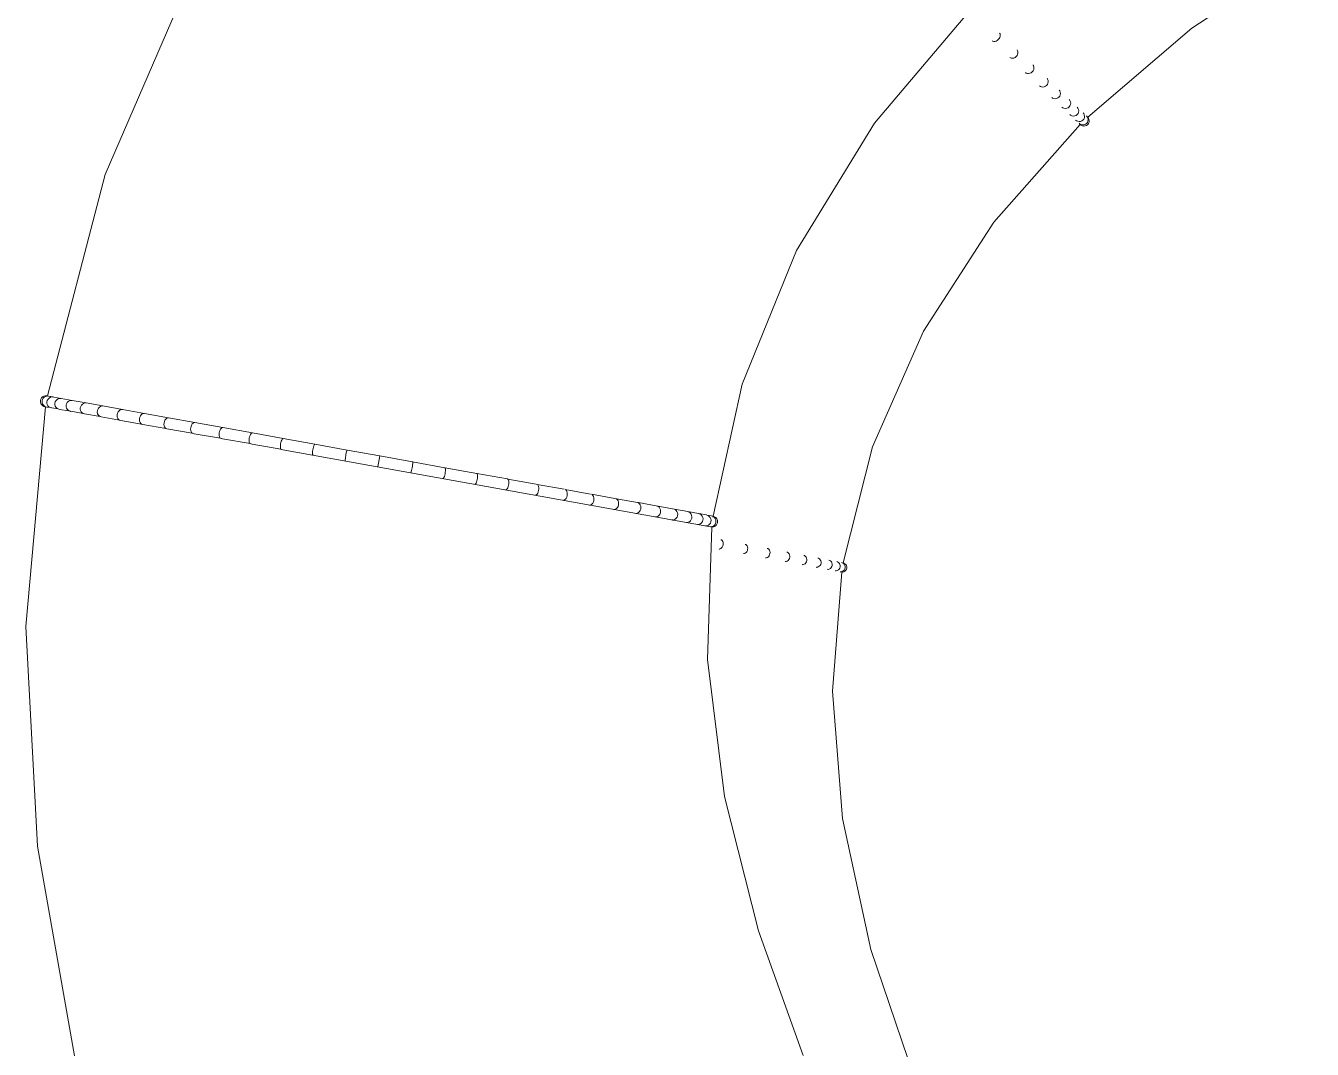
# Model space of a CAD drawing. Header units: millimetres. Extents: x 7998 to 72132, y -12523 to 5591.
# Drawn here: x 64843.41 to 64881.71, y -7545.97 to -7515.5 of the extents above; entities that cross this region are included whole.
import ezdxf

# ---------------------------------------------------------------- set-up
doc = ezdxf.new("R2010")
doc.units = ezdxf.units.MM
doc.layers.add('Xray_Furniture Temporary', color=23, linetype='Continuous', lineweight=15)

msp = doc.modelspace()

# ---------------------------------------------------------------- linework, layer by layer
at = {"layer": 'Xray_Furniture Temporary', "lineweight": 0}
for p, q in [((64845.78, -7519.934), (64848.634, -7513.328)), ((64878.127, -7515.575), (64881.707, -7513.215)), ((64871.533, -7515.034), (64868.677, -7518.405)), ((64872.404, -7515.732), (64872.398, -7515.726)), ((64872.404, -7515.732), (64872.413, -7515.748)), ((64872.413, -7515.748), (64872.42, -7515.779)), ((64875.023, -7518.223), (64878.127, -7515.575)), ((64872.182, -7515.952), (64872.179, -7515.95)), ((64872.198, -7515.963), (64872.182, -7515.952)), ((64872.228, -7515.972), (64872.198, -7515.963)), ((64872.262, -7515.971), (64872.228, -7515.972)), ((64872.297, -7515.961), (64872.262, -7515.971)), ((64872.332, -7515.943), (64872.297, -7515.961)), ((64872.363, -7515.917), (64872.332, -7515.943)), ((64872.389, -7515.885), (64872.363, -7515.917)), ((64872.408, -7515.85), (64872.389, -7515.885)), ((64872.419, -7515.814), (64872.408, -7515.85)), ((64872.42, -7515.779), (64872.419, -7515.814)), ((64872.703, -7516.448), (64872.701, -7516.445)), ((64872.721, -7516.46), (64872.703, -7516.448)), ((64872.753, -7516.471), (64872.721, -7516.46)), ((64872.788, -7516.472), (64872.753, -7516.471)), ((64872.825, -7516.464), (64872.788, -7516.472)), ((64872.861, -7516.446), (64872.825, -7516.464)), ((64872.893, -7516.42), (64872.861, -7516.446)), ((64872.919, -7516.388), (64872.893, -7516.42)), ((64872.937, -7516.353), (64872.919, -7516.388)), ((64872.925, -7516.227), (64872.92, -7516.222)), ((64872.925, -7516.227), (64872.936, -7516.246)), ((64872.936, -7516.246), (64872.946, -7516.279)), ((64872.946, -7516.315), (64872.937, -7516.353)), ((64872.946, -7516.279), (64872.946, -7516.315)), ((64873.194, -7516.911), (64873.174, -7516.896)), ((64873.372, -7516.876), (64873.34, -7516.901)), ((64873.398, -7516.844), (64873.372, -7516.876)), ((64873.397, -7516.676), (64873.392, -7516.672)), ((64873.412, -7516.69), (64873.397, -7516.676)), ((64873.415, -7516.808), (64873.398, -7516.844)), ((64873.412, -7516.69), (64873.41, -7516.697)), ((64873.41, -7516.697), (64873.422, -7516.731)), ((64873.423, -7516.769), (64873.415, -7516.808)), ((64873.422, -7516.731), (64873.423, -7516.769)), ((64873.228, -7516.923), (64873.194, -7516.911)), ((64873.265, -7516.926), (64873.228, -7516.923)), ((64873.303, -7516.918), (64873.265, -7516.926)), ((64873.34, -7516.901), (64873.303, -7516.918)), ((64873.797, -7517.28), (64873.765, -7517.305)), ((64873.823, -7517.248), (64873.797, -7517.28)), ((64873.815, -7517.074), (64873.812, -7517.071)), ((64873.828, -7517.086), (64873.815, -7517.074)), ((64873.84, -7517.211), (64873.823, -7517.248)), ((64873.828, -7517.086), (64873.83, -7517.096)), ((64873.83, -7517.096), (64873.844, -7517.133)), ((64873.847, -7517.172), (64873.84, -7517.211)), ((64873.844, -7517.133), (64873.847, -7517.172)), ((64873.614, -7517.31), (64873.593, -7517.294)), ((64873.65, -7517.324), (64873.614, -7517.31)), ((64873.688, -7517.328), (64873.65, -7517.324)), ((64873.728, -7517.322), (64873.688, -7517.328)), ((64873.765, -7517.305), (64873.728, -7517.322)), ((64873.977, -7517.655), (64873.954, -7517.637)), ((64874.014, -7517.67), (64873.977, -7517.655)), ((64874.132, -7517.654), (64874.094, -7517.67)), ((64874.164, -7517.629), (64874.132, -7517.654)), ((64874.19, -7517.597), (64874.164, -7517.629)), ((64874.188, -7517.428), (64874.177, -7517.418)), ((64874.188, -7517.428), (64874.194, -7517.442)), ((64874.206, -7517.56), (64874.19, -7517.597)), ((64874.194, -7517.442), (64874.208, -7517.479)), ((64874.212, -7517.519), (64874.206, -7517.56)), ((64874.208, -7517.479), (64874.212, -7517.519)), ((64874.054, -7517.675), (64874.014, -7517.67)), ((64874.094, -7517.67), (64874.054, -7517.675)), ((64874.279, -7517.942), (64874.255, -7517.923)), ((64874.317, -7517.958), (64874.279, -7517.942)), ((64874.358, -7517.964), (64874.317, -7517.958)), ((64874.399, -7517.96), (64874.358, -7517.964)), ((64874.437, -7517.944), (64874.399, -7517.96)), ((64874.47, -7517.92), (64874.437, -7517.944)), ((64874.495, -7517.887), (64874.47, -7517.92)), ((64874.486, -7517.712), (64874.476, -7517.703)), ((64874.486, -7517.712), (64874.496, -7517.729)), ((64874.511, -7517.849), (64874.495, -7517.887)), ((64874.496, -7517.729), (64874.511, -7517.767)), ((64874.511, -7517.767), (64874.517, -7517.809)), ((64874.517, -7517.809), (64874.511, -7517.849)), ((64874.714, -7517.929), (64874.733, -7517.955)), ((64874.733, -7517.955), (64874.75, -7517.994)), ((64874.75, -7517.994), (64874.755, -7518.036)), ((64874.755, -7518.036), (64874.75, -7518.077)), ((64868.677, -7518.405), (64866.358, -7522.197)), ((64874.516, -7518.167), (64874.491, -7518.148)), ((64874.555, -7518.185), (64874.516, -7518.167)), ((64874.596, -7518.191), (64874.555, -7518.185)), ((64874.638, -7518.187), (64874.596, -7518.191)), ((64874.677, -7518.172), (64874.638, -7518.187)), ((64874.687, -7518.33), (64874.662, -7518.31)), ((64874.71, -7518.148), (64874.677, -7518.172)), ((64874.726, -7518.348), (64874.687, -7518.33)), ((64874.735, -7518.115), (64874.71, -7518.148)), ((64874.769, -7518.355), (64874.726, -7518.348)), ((64874.75, -7518.077), (64874.735, -7518.115)), ((64874.791, -7518.429), (64874.765, -7518.408)), ((64874.811, -7518.351), (64874.769, -7518.355)), ((64874.805, -7518.435), (64874.791, -7518.429)), ((64874.849, -7518.337), (64874.811, -7518.351)), ((64874.883, -7518.312), (64874.849, -7518.337)), ((64874.908, -7518.28), (64874.883, -7518.312)), ((64874.888, -7518.095), (64874.884, -7518.091)), ((64874.888, -7518.095), (64874.904, -7518.118)), ((64874.904, -7518.118), (64874.921, -7518.157)), ((64874.923, -7518.241), (64874.908, -7518.28)), ((64874.921, -7518.157), (64874.928, -7518.2)), ((64874.928, -7518.2), (64874.923, -7518.241)), ((64874.988, -7518.412), (64874.954, -7518.437)), ((64874.988, -7518.19), (64875.008, -7518.216)), ((64875.013, -7518.38), (64874.988, -7518.412)), ((64875.008, -7518.216), (64875.026, -7518.257)), ((64875.028, -7518.341), (64875.013, -7518.38)), ((64875.019, -7518.226), (64875.023, -7518.223)), ((64875.023, -7518.223), (64875.043, -7518.25)), ((64875.048, -7518.413), (64875.023, -7518.446)), ((64875.026, -7518.257), (64875.032, -7518.299)), ((64875.032, -7518.299), (64875.028, -7518.341)), ((64875.043, -7518.25), (64875.061, -7518.29)), ((64875.063, -7518.375), (64875.048, -7518.413)), ((64875.061, -7518.29), (64875.068, -7518.333)), ((64875.068, -7518.333), (64875.063, -7518.375)), ((64872.232, -7521.347), (64874.798, -7518.44)), ((64874.798, -7518.44), (64874.805, -7518.435)), ((64874.826, -7518.462), (64874.798, -7518.44)), ((64874.83, -7518.447), (64874.805, -7518.435)), ((64874.866, -7518.48), (64874.826, -7518.462)), ((64874.873, -7518.454), (64874.83, -7518.447)), ((64874.908, -7518.488), (64874.866, -7518.48)), ((64874.915, -7518.451), (64874.873, -7518.454)), ((64874.951, -7518.485), (64874.908, -7518.488)), ((64874.954, -7518.437), (64874.915, -7518.451)), ((64874.99, -7518.47), (64874.951, -7518.485)), ((64875.023, -7518.446), (64874.99, -7518.47)), ((64844.058, -7526.523), (64845.78, -7519.934)), ((64870.132, -7524.6), (64872.232, -7521.347)), ((64866.358, -7522.197), (64864.734, -7526.177)), ((64868.619, -7528.041), (64870.132, -7524.6)), ((64864.734, -7526.177), (64863.874, -7530.102)), ((64844, -7526.843), (64843.414, -7533.391)), ((64843.85, -7526.662), (64843.862, -7526.62)), ((64843.85, -7526.705), (64843.85, -7526.662)), ((64843.861, -7526.746), (64843.85, -7526.705)), ((64843.883, -7526.783), (64843.861, -7526.746)), ((64843.862, -7526.62), (64843.884, -7526.583)), ((64843.913, -7526.813), (64843.883, -7526.783)), ((64843.884, -7526.583), (64843.915, -7526.552)), ((64843.899, -7526.671), (64843.911, -7526.629)), ((64843.899, -7526.714), (64843.899, -7526.671)), ((64843.91, -7526.755), (64843.899, -7526.714)), ((64843.931, -7526.792), (64843.91, -7526.755)), ((64843.911, -7526.629), (64843.933, -7526.592)), ((64843.951, -7526.835), (64843.913, -7526.813)), ((64843.915, -7526.552), (64843.954, -7526.531)), ((64843.962, -7526.822), (64843.931, -7526.792)), ((64843.933, -7526.592), (64843.964, -7526.561)), ((64843.994, -7526.845), (64843.951, -7526.835)), ((64843.954, -7526.531), (64843.996, -7526.519)), ((64843.994, -7526.845), (64843.962, -7526.822)), ((64843.964, -7526.561), (64844.002, -7526.539)), ((64844, -7526.843), (64843.994, -7526.845)), ((64844.002, -7526.845), (64843.994, -7526.845)), ((64843.996, -7526.519), (64844.04, -7526.519)), ((64844.042, -7526.854), (64844, -7526.843)), ((64844.002, -7526.845), (64844, -7526.843)), ((64844.002, -7526.539), (64844.045, -7526.528)), ((64844.042, -7526.854), (64844.002, -7526.845)), ((64844.04, -7526.519), (64844.058, -7526.523)), ((64844.05, -7526.854), (64844.042, -7526.854)), ((64844.044, -7526.697), (64844.056, -7526.655)), ((64844.044, -7526.74), (64844.044, -7526.697)), ((64844.055, -7526.781), (64844.044, -7526.74)), ((64844.045, -7526.528), (64844.058, -7526.523)), ((64844.143, -7526.869), (64844.05, -7526.854)), ((64844.076, -7526.818), (64844.055, -7526.781)), ((64844.056, -7526.655), (64844.078, -7526.618)), ((64844.057, -7526.528), (64844.058, -7526.523)), ((64844.058, -7526.523), (64844.089, -7526.527)), ((64844.106, -7526.848), (64844.076, -7526.818)), ((64844.078, -7526.618), (64844.109, -7526.587)), ((64844.232, -7526.553), (64844.089, -7526.527)), ((64844.143, -7526.869), (64844.106, -7526.848)), ((64844.109, -7526.587), (64844.147, -7526.565)), ((64844.147, -7526.565), (64844.188, -7526.554)), ((64844.188, -7526.554), (64844.232, -7526.553)), ((64844.232, -7526.553), (64844.25, -7526.558)), ((64844.468, -7526.596), (64844.25, -7526.558)), ((64844.283, -7526.783), (64844.284, -7526.74)), ((64844.294, -7526.824), (64844.283, -7526.783)), ((64844.284, -7526.74), (64844.295, -7526.699)), ((64844.314, -7526.861), (64844.294, -7526.824)), ((64844.295, -7526.699), (64844.317, -7526.661)), ((64844.317, -7526.661), (64844.347, -7526.63)), ((64844.347, -7526.63), (64844.384, -7526.608)), ((64844.384, -7526.608), (64844.425, -7526.597)), ((64844.425, -7526.597), (64844.468, -7526.596)), ((64844.795, -7526.655), (64844.468, -7526.596)), ((64844.615, -7526.843), (64844.616, -7526.8)), ((64844.625, -7526.884), (64844.615, -7526.843)), ((64844.616, -7526.8), (64844.627, -7526.759)), ((64844.627, -7526.759), (64844.649, -7526.721)), ((64844.649, -7526.721), (64844.678, -7526.69)), ((64844.678, -7526.69), (64844.714, -7526.668)), ((64844.714, -7526.668), (64844.754, -7526.656)), ((64844.754, -7526.656), (64844.795, -7526.655)), ((64845.212, -7526.73), (64844.795, -7526.655)), ((64845.039, -7526.877), (64845.05, -7526.835)), ((64845.05, -7526.835), (64845.071, -7526.797)), ((64845.071, -7526.797), (64845.099, -7526.766)), ((64845.099, -7526.766), (64845.134, -7526.744)), ((64845.134, -7526.744), (64845.172, -7526.732)), ((64845.172, -7526.732), (64845.212, -7526.73)), ((64845.712, -7526.821), (64845.212, -7526.73)), ((64845.605, -7526.858), (64845.638, -7526.835)), ((64845.638, -7526.835), (64845.675, -7526.822)), ((64845.675, -7526.822), (64845.712, -7526.821)), ((64846.292, -7526.926), (64845.712, -7526.821)), ((64844.185, -7526.88), (64844.143, -7526.869)), ((64844.193, -7526.88), (64844.185, -7526.88)), ((64844.38, -7526.912), (64844.193, -7526.88)), ((64844.344, -7526.891), (64844.314, -7526.861)), ((64844.38, -7526.912), (64844.344, -7526.891)), ((64844.421, -7526.923), (64844.38, -7526.912)), ((64844.708, -7526.971), (64844.421, -7526.923)), ((64844.645, -7526.921), (64844.625, -7526.884)), ((64844.673, -7526.951), (64844.645, -7526.921)), ((64844.708, -7526.971), (64844.673, -7526.951)), ((64844.748, -7526.982), (64844.708, -7526.971)), ((64844.755, -7526.981), (64844.748, -7526.982)), ((64845.126, -7527.047), (64844.755, -7526.981)), ((64845.038, -7526.919), (64845.039, -7526.877)), ((64845.047, -7526.961), (64845.038, -7526.919)), ((64845.065, -7526.997), (64845.047, -7526.961)), ((64845.093, -7527.026), (64845.065, -7526.997)), ((64845.126, -7527.047), (64845.093, -7527.026)), ((64845.164, -7527.057), (64845.126, -7527.047)), ((64845.628, -7527.138), (64845.164, -7527.057)), ((64845.545, -7527.011), (64845.547, -7526.968)), ((64845.554, -7527.052), (64845.545, -7527.011)), ((64845.547, -7526.968), (64845.558, -7526.927)), ((64845.571, -7527.088), (64845.554, -7527.052)), ((64845.558, -7526.927), (64845.578, -7526.889)), ((64845.597, -7527.118), (64845.571, -7527.088)), ((64845.578, -7526.889), (64845.605, -7526.858)), ((64845.628, -7527.138), (64845.597, -7527.118)), ((64845.664, -7527.147), (64845.628, -7527.138)), ((64846.209, -7527.243), (64845.664, -7527.147)), ((64846.133, -7527.117), (64846.135, -7527.075)), ((64846.14, -7527.158), (64846.133, -7527.117)), ((64846.135, -7527.075), (64846.146, -7527.033)), ((64846.156, -7527.194), (64846.14, -7527.158)), ((64846.146, -7527.033), (64846.165, -7526.995)), ((64846.18, -7527.223), (64846.156, -7527.194)), ((64846.165, -7526.995), (64846.191, -7526.963)), ((64846.209, -7527.243), (64846.18, -7527.223)), ((64846.191, -7526.963), (64846.222, -7526.94)), ((64846.222, -7526.94), (64846.257, -7526.927)), ((64846.257, -7526.927), (64846.292, -7526.926)), ((64846.945, -7527.044), (64846.292, -7526.926)), ((64846.796, -7527.237), (64846.798, -7527.195)), ((64846.802, -7527.278), (64846.796, -7527.237)), ((64846.798, -7527.195), (64846.809, -7527.153)), ((64846.809, -7527.153), (64846.827, -7527.115)), ((64846.827, -7527.115), (64846.851, -7527.083)), ((64846.851, -7527.083), (64846.881, -7527.059)), ((64846.881, -7527.059), (64846.913, -7527.046)), ((64846.913, -7527.046), (64846.945, -7527.044)), ((64847.666, -7527.174), (64846.945, -7527.044)), ((64847.558, -7527.247), (64847.581, -7527.215)), ((64847.581, -7527.215), (64847.608, -7527.191)), ((64847.608, -7527.191), (64847.637, -7527.177)), ((64847.637, -7527.177), (64847.666, -7527.174)), ((64848.448, -7527.315), (64847.666, -7527.174)), ((64846.243, -7527.252), (64846.209, -7527.243)), ((64846.864, -7527.361), (64846.243, -7527.252)), ((64846.816, -7527.313), (64846.802, -7527.278)), ((64846.838, -7527.342), (64846.816, -7527.313)), ((64846.864, -7527.361), (64846.838, -7527.342)), ((64846.895, -7527.37), (64846.864, -7527.361)), ((64847.588, -7527.492), (64846.895, -7527.37)), ((64847.528, -7527.369), (64847.531, -7527.327)), ((64847.533, -7527.41), (64847.528, -7527.369)), ((64847.531, -7527.327), (64847.541, -7527.285)), ((64847.545, -7527.445), (64847.533, -7527.41)), ((64847.541, -7527.285), (64847.558, -7527.247)), ((64847.564, -7527.473), (64847.545, -7527.445)), ((64847.588, -7527.492), (64847.564, -7527.473)), ((64847.616, -7527.5), (64847.588, -7527.492)), ((64848.372, -7527.633), (64847.616, -7527.5)), ((64848.322, -7527.513), (64848.325, -7527.47)), ((64848.325, -7527.553), (64848.322, -7527.513)), ((64848.325, -7527.47), (64848.335, -7527.429)), ((64848.336, -7527.588), (64848.325, -7527.553)), ((64848.335, -7527.429), (64848.351, -7527.39)), ((64848.352, -7527.615), (64848.336, -7527.588)), ((64848.351, -7527.39), (64848.372, -7527.358)), ((64848.372, -7527.633), (64848.352, -7527.615)), ((64848.372, -7527.358), (64848.396, -7527.333)), ((64848.396, -7527.333), (64848.422, -7527.319)), ((64848.422, -7527.319), (64848.448, -7527.315)), ((64849.283, -7527.466), (64848.448, -7527.315)), ((64849.173, -7527.624), (64849.183, -7527.582)), ((64849.183, -7527.582), (64849.198, -7527.543)), ((64849.198, -7527.543), (64849.216, -7527.51)), ((64849.216, -7527.51), (64849.238, -7527.485)), ((64849.238, -7527.485), (64849.261, -7527.47)), ((64849.261, -7527.47), (64849.283, -7527.466)), ((64850.163, -7527.625), (64849.283, -7527.466)), ((64848.397, -7527.641), (64848.372, -7527.633)), ((64848.432, -7527.647), (64848.397, -7527.641)), ((64848.432, -7527.647), (64849.21, -7527.785)), ((64849.169, -7527.666), (64849.173, -7527.624)), ((64849.171, -7527.706), (64849.169, -7527.666)), ((64849.179, -7527.74), (64849.171, -7527.706)), ((64849.192, -7527.767), (64849.179, -7527.74)), ((64849.21, -7527.785), (64849.192, -7527.767)), ((64849.232, -7527.792), (64849.21, -7527.785)), ((64849.269, -7527.798), (64849.244, -7527.794)), ((64849.269, -7527.798), (64850.092, -7527.944)), ((64850.063, -7527.827), (64850.067, -7527.785)), ((64850.063, -7527.867), (64850.063, -7527.827)), ((64850.068, -7527.901), (64850.063, -7527.867)), ((64850.067, -7527.785), (64850.077, -7527.743)), ((64850.078, -7527.927), (64850.068, -7527.901)), ((64850.077, -7527.743), (64850.09, -7527.704)), ((64850.092, -7527.944), (64850.078, -7527.927)), ((64850.09, -7527.704), (64850.106, -7527.671)), ((64850.109, -7527.95), (64850.092, -7527.944)), ((64850.106, -7527.671), (64850.125, -7527.645)), ((64850.123, -7527.953), (64850.149, -7527.958)), ((64850.125, -7527.645), (64850.144, -7527.63)), ((64850.144, -7527.63), (64850.163, -7527.625)), ((64850.149, -7527.958), (64851.012, -7528.11)), ((64851.079, -7527.79), (64850.163, -7527.625)), ((64850.993, -7528.035), (64850.994, -7527.996)), ((64850.994, -7527.996), (64850.999, -7527.954)), ((64850.999, -7527.954), (64851.008, -7527.911)), ((64851.008, -7527.911), (64851.02, -7527.872)), ((64851.02, -7527.872), (64851.034, -7527.838)), ((64851.034, -7527.838), (64851.049, -7527.812)), ((64851.049, -7527.812), (64851.065, -7527.796)), ((64851.065, -7527.796), (64851.079, -7527.79)), ((64852.023, -7527.961), (64851.079, -7527.79)), ((64851.99, -7528.011), (64852.002, -7527.985)), ((64852.002, -7527.985), (64852.013, -7527.967)), ((64852.013, -7527.967), (64852.023, -7527.961)), ((64852.986, -7528.135), (64852.023, -7527.961)), ((64850.995, -7528.068), (64850.993, -7528.035)), ((64851.002, -7528.094), (64850.995, -7528.068)), ((64851.012, -7528.11), (64851.002, -7528.094)), ((64851.023, -7528.115), (64851.012, -7528.11)), ((64851.039, -7528.118), (64851.067, -7528.123)), ((64851.067, -7528.123), (64863.8, -7530.421)), ((64851.95, -7528.208), (64851.953, -7528.169)), ((64851.95, -7528.241), (64851.95, -7528.208)), ((64851.953, -7528.266), (64851.95, -7528.241)), ((64851.953, -7528.169), (64851.959, -7528.127)), ((64851.959, -7528.281), (64851.953, -7528.266)), ((64851.959, -7528.127), (64851.968, -7528.085)), ((64851.967, -7528.286), (64851.959, -7528.281)), ((64851.968, -7528.085), (64851.978, -7528.045)), ((64851.978, -7528.045), (64851.99, -7528.011)), ((64852.924, -7528.417), (64852.927, -7528.384)), ((64852.927, -7528.384), (64852.932, -7528.346)), ((64852.932, -7528.346), (64852.938, -7528.304)), ((64852.938, -7528.304), (64852.946, -7528.262)), ((64852.946, -7528.262), (64852.955, -7528.222)), ((64852.955, -7528.222), (64852.964, -7528.187)), ((64852.964, -7528.187), (64852.973, -7528.16)), ((64852.973, -7528.16), (64852.98, -7528.142)), ((64852.98, -7528.142), (64852.986, -7528.135)), ((64853.958, -7528.311), (64852.986, -7528.135)), ((64853.899, -7528.635), (64853.958, -7528.311)), ((64854.93, -7528.486), (64853.958, -7528.311)), ((64867.745, -7531.492), (64868.619, -7528.041)), ((64852.923, -7528.441), (64852.924, -7528.417)), ((64852.925, -7528.456), (64852.923, -7528.441)), ((64852.928, -7528.459), (64852.925, -7528.456)), ((64854.89, -7528.772), (64854.898, -7528.74)), ((64854.898, -7528.74), (64854.907, -7528.703)), ((64854.907, -7528.703), (64854.916, -7528.661)), ((64854.916, -7528.661), (64854.923, -7528.619)), ((64854.923, -7528.619), (64854.928, -7528.578)), ((64854.928, -7528.578), (64854.932, -7528.543)), ((64855.893, -7528.66), (64854.93, -7528.486)), ((64854.933, -7528.495), (64854.93, -7528.486)), ((64854.932, -7528.543), (64854.934, -7528.514)), ((64854.934, -7528.514), (64854.933, -7528.495)), ((64856.837, -7528.831), (64855.893, -7528.66)), ((64855.9, -7528.67), (64855.893, -7528.66)), ((64855.905, -7528.69), (64855.9, -7528.67)), ((64855.901, -7528.796), (64855.905, -7528.755)), ((64855.907, -7528.719), (64855.905, -7528.69)), ((64855.905, -7528.755), (64855.907, -7528.719)), ((64854.871, -7528.81), (64854.875, -7528.808)), ((64854.875, -7528.808), (64854.882, -7528.795)), ((64854.882, -7528.795), (64854.89, -7528.772)), ((64855.834, -7528.984), (64855.841, -7528.983)), ((64855.841, -7528.983), (64855.852, -7528.97)), ((64855.852, -7528.97), (64855.863, -7528.948)), ((64855.863, -7528.948), (64855.875, -7528.917)), ((64855.875, -7528.917), (64855.885, -7528.879)), ((64855.885, -7528.879), (64855.895, -7528.838)), ((64855.895, -7528.838), (64855.901, -7528.796)), ((64856.778, -7529.154), (64856.788, -7529.154)), ((64856.788, -7529.154), (64856.803, -7529.142)), ((64856.803, -7529.142), (64856.818, -7529.12)), ((64856.818, -7529.12), (64856.832, -7529.09)), ((64856.832, -7529.09), (64856.845, -7529.053)), ((64857.754, -7528.996), (64856.837, -7528.831)), ((64856.849, -7528.841), (64856.837, -7528.831)), ((64856.845, -7529.053), (64856.855, -7529.011)), ((64856.857, -7528.862), (64856.849, -7528.841)), ((64856.855, -7529.011), (64856.861, -7528.969)), ((64856.862, -7528.891), (64856.857, -7528.862)), ((64856.861, -7528.969), (64856.864, -7528.928)), ((64856.864, -7528.928), (64856.862, -7528.891)), ((64857.76, -7528.997), (64857.754, -7528.996)), ((64857.76, -7528.997), (64858.61, -7529.151)), ((64857.769, -7529.007), (64857.76, -7528.997)), ((64857.782, -7529.029), (64857.769, -7529.007)), ((64857.79, -7529.059), (64857.782, -7529.029)), ((64857.786, -7529.18), (64857.792, -7529.137)), ((64857.794, -7529.096), (64857.79, -7529.059)), ((64857.792, -7529.137), (64857.794, -7529.096)), ((64858.61, -7529.151), (64858.633, -7529.155)), ((64857.695, -7529.32), (64857.708, -7529.32)), ((64857.708, -7529.32), (64857.727, -7529.309)), ((64857.727, -7529.309), (64857.745, -7529.288)), ((64857.745, -7529.288), (64857.762, -7529.258)), ((64857.762, -7529.258), (64857.776, -7529.221)), ((64857.776, -7529.221), (64857.786, -7529.18)), ((64858.576, -7529.479), (64858.592, -7529.482)), ((64858.592, -7529.482), (64858.613, -7529.469)), ((64858.613, -7529.469), (64858.634, -7529.449)), ((64858.633, -7529.155), (64858.638, -7529.156)), ((64858.634, -7529.449), (64858.654, -7529.419)), ((64858.638, -7529.156), (64859.445, -7529.302)), ((64858.653, -7529.167), (64858.638, -7529.156)), ((64858.669, -7529.189), (64858.653, -7529.167)), ((64858.654, -7529.419), (64858.669, -7529.382)), ((64858.68, -7529.22), (64858.669, -7529.189)), ((64858.669, -7529.382), (64858.68, -7529.341)), ((64858.686, -7529.257), (64858.68, -7529.22)), ((64858.68, -7529.341), (64858.686, -7529.299)), ((64858.686, -7529.299), (64858.686, -7529.257)), ((64859.468, -7529.306), (64859.472, -7529.307)), ((64859.472, -7529.307), (64860.227, -7529.443)), ((64859.491, -7529.318), (64859.472, -7529.307)), ((64859.51, -7529.341), (64859.491, -7529.318)), ((64859.5, -7529.572), (64859.517, -7529.535)), ((64859.524, -7529.372), (64859.51, -7529.341)), ((64859.517, -7529.535), (64859.529, -7529.495)), ((64859.532, -7529.41), (64859.524, -7529.372)), ((64859.529, -7529.495), (64859.534, -7529.452)), ((64859.534, -7529.452), (64859.532, -7529.41)), ((64860.25, -7529.447), (64860.253, -7529.448)), ((64860.253, -7529.448), (64860.949, -7529.574)), ((64860.276, -7529.46), (64860.253, -7529.448)), ((64860.298, -7529.484), (64860.276, -7529.46)), ((64860.315, -7529.515), (64860.298, -7529.484)), ((64860.325, -7529.553), (64860.315, -7529.515)), ((64859.412, -7529.63), (64859.427, -7529.632)), ((64859.427, -7529.632), (64859.453, -7529.621)), ((64859.453, -7529.621), (64859.478, -7529.601)), ((64859.478, -7529.601), (64859.5, -7529.572)), ((64860.196, -7529.771), (64860.209, -7529.773)), ((64860.209, -7529.773), (64860.212, -7529.772)), ((64860.212, -7529.772), (64860.241, -7529.763)), ((64860.241, -7529.763), (64860.268, -7529.744)), ((64860.268, -7529.744), (64860.292, -7529.715)), ((64860.292, -7529.715), (64860.311, -7529.679)), ((64860.311, -7529.679), (64860.323, -7529.638)), ((64860.323, -7529.638), (64860.328, -7529.595)), ((64860.328, -7529.595), (64860.325, -7529.553)), ((64860.919, -7529.902), (64860.93, -7529.904)), ((64860.93, -7529.904), (64860.935, -7529.903)), ((64860.935, -7529.903), (64860.967, -7529.895)), ((64860.967, -7529.895), (64860.997, -7529.875)), ((64861.001, -7529.591), (64860.971, -7529.578)), ((64860.998, -7529.582), (64860.974, -7529.578)), ((64860.997, -7529.875), (64861.023, -7529.847)), ((64861.628, -7529.696), (64860.998, -7529.582)), ((64861.026, -7529.615), (64861.001, -7529.591)), ((64861.023, -7529.847), (64861.043, -7529.811)), ((64861.045, -7529.647), (64861.026, -7529.615)), ((64861.043, -7529.811), (64861.056, -7529.77)), ((64861.057, -7529.686), (64861.045, -7529.647)), ((64861.056, -7529.77), (64861.06, -7529.728)), ((64861.06, -7529.728), (64861.057, -7529.686)), ((64861.656, -7529.71), (64861.628, -7529.696)), ((64861.648, -7529.7), (64861.628, -7529.696)), ((64861.648, -7529.7), (64862.224, -7529.804)), ((64861.684, -7529.734), (64861.656, -7529.71)), ((64861.705, -7529.766), (64861.684, -7529.734)), ((64861.719, -7529.805), (64861.705, -7529.766)), ((64861.706, -7529.931), (64861.719, -7529.89)), ((64861.723, -7529.847), (64861.719, -7529.805)), ((64861.719, -7529.89), (64861.723, -7529.847)), ((64862.238, -7529.815), (64862.224, -7529.804)), ((64862.224, -7529.804), (64862.721, -7529.894)), ((64862.268, -7529.839), (64862.238, -7529.815)), ((64862.291, -7529.872), (64862.268, -7529.839)), ((64862.306, -7529.911), (64862.291, -7529.872)), ((64862.311, -7529.954), (64862.306, -7529.911)), ((64862.721, -7529.894), (64863.121, -7529.966)), ((64862.741, -7529.906), (64862.721, -7529.894)), ((64862.772, -7529.931), (64862.741, -7529.906)), ((64861.574, -7530.02), (64861.583, -7530.022)), ((64861.583, -7530.022), (64861.59, -7530.021)), ((64861.59, -7530.021), (64861.625, -7530.013)), ((64861.625, -7530.013), (64861.657, -7529.995)), ((64861.657, -7529.995), (64861.685, -7529.967)), ((64861.685, -7529.967), (64861.706, -7529.931)), ((64862.156, -7530.125), (64862.163, -7530.126)), ((64862.163, -7530.126), (64862.172, -7530.126)), ((64862.172, -7530.126), (64862.208, -7530.119)), ((64862.208, -7530.119), (64862.242, -7530.1)), ((64862.242, -7530.1), (64862.271, -7530.073)), ((64862.271, -7530.073), (64862.293, -7530.037)), ((64862.293, -7530.037), (64862.307, -7529.997)), ((64862.307, -7529.997), (64862.311, -7529.954)), ((64862.658, -7530.216), (64862.663, -7530.216)), ((64862.663, -7530.216), (64862.674, -7530.217)), ((64862.674, -7530.217), (64862.68, -7530.219)), ((64862.68, -7530.219), (64862.712, -7530.21)), ((64862.712, -7530.21), (64862.748, -7530.192)), ((64862.748, -7530.192), (64862.778, -7530.164)), ((64862.797, -7529.964), (64862.772, -7529.931)), ((64862.778, -7530.164), (64862.801, -7530.129)), ((64862.813, -7530.003), (64862.797, -7529.964)), ((64862.801, -7530.129), (64862.815, -7530.088)), ((64862.819, -7530.045), (64862.813, -7530.003)), ((64862.815, -7530.088), (64862.819, -7530.045)), ((64863.077, -7530.291), (64863.08, -7530.292)), ((64863.08, -7530.292), (64863.091, -7530.293)), ((64863.091, -7530.293), (64863.132, -7530.286)), ((64863.436, -7530.023), (64863.121, -7529.966)), ((64863.159, -7529.981), (64863.121, -7529.966)), ((64863.132, -7530.286), (64863.169, -7530.268)), ((64863.192, -7530.006), (64863.159, -7529.981)), ((64863.169, -7530.268), (64863.2, -7530.24)), ((64863.218, -7530.04), (64863.192, -7530.006)), ((64863.2, -7530.24), (64863.224, -7530.205)), ((64863.235, -7530.079), (64863.218, -7530.04)), ((64863.224, -7530.205), (64863.238, -7530.165)), ((64863.242, -7530.122), (64863.235, -7530.079)), ((64863.238, -7530.165), (64863.242, -7530.122)), ((64863.449, -7530.025), (64863.675, -7530.066)), ((64863.488, -7530.041), (64863.449, -7530.025)), ((64863.522, -7530.066), (64863.488, -7530.041)), ((64863.499, -7530.327), (64863.531, -7530.3)), ((64863.549, -7530.1), (64863.522, -7530.066)), ((64863.531, -7530.3), (64863.556, -7530.265)), ((64863.567, -7530.139), (64863.549, -7530.1)), ((64863.556, -7530.265), (64863.57, -7530.225)), ((64863.574, -7530.182), (64863.567, -7530.139)), ((64863.57, -7530.225), (64863.574, -7530.182)), ((64863.684, -7530.068), (64863.822, -7530.093)), ((64863.725, -7530.083), (64863.684, -7530.068)), ((64863.76, -7530.109), (64863.725, -7530.083)), ((64863.787, -7530.143), (64863.76, -7530.109)), ((64863.806, -7530.182), (64863.787, -7530.143)), ((64863.795, -7530.308), (64863.81, -7530.268)), ((64863.813, -7530.225), (64863.806, -7530.182)), ((64863.81, -7530.268), (64863.813, -7530.225)), ((64863.822, -7530.093), (64863.827, -7530.094)), ((64863.827, -7530.094), (64863.874, -7530.102)), ((64863.868, -7530.109), (64863.827, -7530.094)), ((64863.872, -7530.112), (64863.868, -7530.109)), ((64863.872, -7530.112), (64863.87, -7530.129)), ((64863.904, -7530.135), (64863.872, -7530.112)), ((64863.917, -7530.118), (64863.874, -7530.102)), ((64863.932, -7530.169), (64863.904, -7530.135)), ((64863.953, -7530.144), (64863.917, -7530.118)), ((64863.951, -7530.208), (64863.932, -7530.169)), ((64863.94, -7530.335), (64863.955, -7530.294)), ((64863.958, -7530.251), (64863.951, -7530.208)), ((64863.981, -7530.178), (64863.953, -7530.144)), ((64863.955, -7530.294), (64863.958, -7530.251)), ((64864, -7530.217), (64863.981, -7530.178)), ((64864.007, -7530.26), (64864, -7530.217)), ((64864.004, -7530.303), (64864.007, -7530.26)), ((64863.406, -7530.351), (64863.42, -7530.352)), ((64863.42, -7530.352), (64863.461, -7530.345)), ((64863.461, -7530.345), (64863.499, -7530.327)), ((64863.644, -7530.393), (64863.649, -7530.394)), ((64863.649, -7530.394), (64863.656, -7530.395)), ((64863.656, -7530.395), (64863.699, -7530.388)), ((64863.699, -7530.388), (64863.738, -7530.371)), ((64863.71, -7534.372), (64863.835, -7530.428)), ((64863.738, -7530.371), (64863.77, -7530.343)), ((64863.77, -7530.343), (64863.795, -7530.308)), ((64863.787, -7530.419), (64863.8, -7530.421)), ((64863.8, -7530.421), (64863.836, -7530.415)), ((64863.835, -7530.428), (64863.836, -7530.415)), ((64863.835, -7530.428), (64863.848, -7530.429)), ((64863.836, -7530.415), (64863.843, -7530.414)), ((64863.843, -7530.414), (64863.882, -7530.397)), ((64863.848, -7530.429), (64863.891, -7530.423)), ((64863.882, -7530.397), (64863.915, -7530.37)), ((64863.891, -7530.423), (64863.931, -7530.405)), ((64863.915, -7530.37), (64863.94, -7530.335)), ((64863.931, -7530.405), (64863.964, -7530.378)), ((64863.964, -7530.378), (64863.989, -7530.343)), ((64863.989, -7530.343), (64864.004, -7530.303)), ((64864.079, -7531.079), (64864.104, -7531.068)), ((64864.104, -7531.068), (64864.127, -7531.048)), ((64864.123, -7530.811), (64864.107, -7530.806)), ((64864.143, -7530.828), (64864.123, -7530.811)), ((64864.127, -7531.048), (64864.146, -7531.022)), ((64864.159, -7530.852), (64864.143, -7530.828)), ((64864.146, -7531.022), (64864.161, -7530.989)), ((64864.169, -7530.883), (64864.159, -7530.852)), ((64864.161, -7530.989), (64864.17, -7530.954)), ((64864.172, -7530.918), (64864.169, -7530.883)), ((64864.17, -7530.954), (64864.172, -7530.918)), ((64864.831, -7530.942), (64864.836, -7530.943)), ((64864.836, -7530.943), (64864.849, -7530.948)), ((64864.871, -7530.965), (64864.849, -7530.948)), ((64864.888, -7530.99), (64864.871, -7530.965)), ((64864.9, -7531.021), (64864.888, -7530.99)), ((64864.905, -7531.056), (64864.9, -7531.021)), ((64864.902, -7531.092), (64864.905, -7531.056)), ((64865.486, -7531.066), (64865.49, -7531.067)), ((64865.49, -7531.067), (64865.505, -7531.072)), ((64864.057, -7531.08), (64864.065, -7531.081)), ((64864.065, -7531.081), (64864.079, -7531.079)), ((64864.781, -7531.217), (64864.788, -7531.218)), ((64864.788, -7531.218), (64864.805, -7531.216)), ((64864.805, -7531.216), (64864.832, -7531.205)), ((64864.832, -7531.205), (64864.857, -7531.186)), ((64864.857, -7531.186), (64864.878, -7531.16)), ((64864.878, -7531.16), (64864.893, -7531.128)), ((64864.893, -7531.128), (64864.902, -7531.092)), ((64865.437, -7531.34), (64865.443, -7531.341)), ((64865.443, -7531.341), (64865.462, -7531.34)), ((64865.462, -7531.34), (64865.491, -7531.33)), ((64865.491, -7531.33), (64865.518, -7531.311)), ((64865.505, -7531.072), (64865.51, -7531.07)), ((64865.529, -7531.089), (64865.51, -7531.07)), ((64865.518, -7531.311), (64865.54, -7531.285)), ((64865.549, -7531.115), (64865.529, -7531.089)), ((64865.54, -7531.285), (64865.556, -7531.253)), ((64865.562, -7531.146), (64865.549, -7531.115)), ((64865.556, -7531.253), (64865.566, -7531.217)), ((64865.568, -7531.181), (64865.562, -7531.146)), ((64865.566, -7531.217), (64865.568, -7531.181)), ((64866.019, -7531.45), (64866.024, -7531.45)), ((64866.024, -7531.45), (64866.042, -7531.454)), ((64866.042, -7531.454), (64866.045, -7531.45)), ((64866.045, -7531.45), (64866.076, -7531.44)), ((64866.088, -7531.179), (64866.067, -7531.176)), ((64866.076, -7531.44), (64866.104, -7531.421)), ((64866.114, -7531.2), (64866.088, -7531.179)), ((64866.104, -7531.421), (64866.127, -7531.395)), ((64866.135, -7531.225), (64866.114, -7531.2)), ((64866.127, -7531.395), (64866.144, -7531.364)), ((64866.149, -7531.257), (64866.135, -7531.225)), ((64866.144, -7531.364), (64866.154, -7531.328)), ((64866.156, -7531.292), (64866.149, -7531.257)), ((64866.154, -7531.328), (64866.156, -7531.292)), ((64866.57, -7531.27), (64866.587, -7531.274)), ((64866.587, -7531.274), (64866.59, -7531.276)), ((64866.618, -7531.295), (64866.59, -7531.276)), ((64866.641, -7531.321), (64866.618, -7531.295)), ((64866.656, -7531.352), (64866.641, -7531.321)), ((64866.652, -7531.46), (64866.662, -7531.424)), ((64866.663, -7531.388), (64866.656, -7531.352)), ((64866.662, -7531.424), (64866.663, -7531.388)), ((64867.009, -7531.355), (64866.988, -7531.349)), ((64867.038, -7531.374), (64867.009, -7531.355)), ((64867.062, -7531.4), (64867.038, -7531.374)), ((64867.078, -7531.432), (64867.062, -7531.4)), ((64867.086, -7531.467), (64867.078, -7531.432)), ((64867.338, -7531.418), (64867.316, -7531.411)), ((64867.368, -7531.436), (64867.338, -7531.418)), ((64867.393, -7531.463), (64867.368, -7531.436)), ((64866.522, -7531.545), (64866.525, -7531.545)), ((64866.525, -7531.545), (64866.541, -7531.548)), ((64866.541, -7531.548), (64866.548, -7531.545)), ((64866.548, -7531.545), (64866.581, -7531.535)), ((64866.581, -7531.535), (64866.61, -7531.517)), ((64866.61, -7531.517), (64866.635, -7531.491)), ((64866.635, -7531.491), (64866.652, -7531.46)), ((64866.941, -7531.623), (64866.956, -7531.626)), ((64866.956, -7531.626), (64866.967, -7531.624)), ((64866.967, -7531.624), (64867.001, -7531.614)), ((64867.001, -7531.614), (64867.032, -7531.596)), ((64867.032, -7531.596), (64867.057, -7531.571)), ((64867.057, -7531.571), (64867.075, -7531.539)), ((64867.075, -7531.539), (64867.085, -7531.504)), ((64867.085, -7531.504), (64867.086, -7531.467)), ((64867.27, -7531.685), (64867.297, -7531.686)), ((64867.297, -7531.686), (64867.331, -7531.677)), ((64867.331, -7531.677), (64867.363, -7531.659)), ((64867.363, -7531.659), (64867.388, -7531.633)), ((64867.388, -7531.633), (64867.407, -7531.602)), ((64867.41, -7531.495), (64867.393, -7531.463)), ((64867.407, -7531.602), (64867.417, -7531.567)), ((64867.418, -7531.53), (64867.41, -7531.495)), ((64867.417, -7531.567), (64867.418, -7531.53)), ((64867.7, -7531.766), (64867.425, -7535.316)), ((64867.508, -7531.73), (64867.513, -7531.731)), ((64867.513, -7531.731), (64867.534, -7531.73)), ((64867.534, -7531.73), (64867.569, -7531.722)), ((64867.575, -7531.462), (64867.553, -7531.456)), ((64867.569, -7531.722), (64867.601, -7531.704)), ((64867.606, -7531.481), (64867.575, -7531.462)), ((64867.601, -7531.704), (64867.628, -7531.679)), ((64867.631, -7531.508), (64867.606, -7531.481)), ((64867.628, -7531.679), (64867.646, -7531.647)), ((64867.649, -7531.54), (64867.631, -7531.508)), ((64867.646, -7531.647), (64867.657, -7531.612)), ((64867.657, -7531.575), (64867.649, -7531.54)), ((64867.651, -7531.757), (64867.678, -7531.758)), ((64867.657, -7531.612), (64867.657, -7531.575)), ((64867.678, -7531.758), (64867.701, -7531.752)), ((64867.719, -7531.489), (64867.696, -7531.483)), ((64867.701, -7531.752), (64867.7, -7531.766)), ((64867.7, -7531.766), (64867.727, -7531.767)), ((64867.701, -7531.752), (64867.714, -7531.749)), ((64867.714, -7531.749), (64867.746, -7531.731)), ((64867.742, -7531.503), (64867.719, -7531.489)), ((64867.727, -7531.767), (64867.763, -7531.758)), ((64867.742, -7531.503), (64867.745, -7531.492)), ((64867.75, -7531.508), (64867.742, -7531.503)), ((64867.767, -7531.499), (64867.745, -7531.492)), ((64867.746, -7531.731), (64867.773, -7531.706)), ((64867.776, -7531.535), (64867.75, -7531.508)), ((64867.763, -7531.758), (64867.795, -7531.74)), ((64867.799, -7531.518), (64867.767, -7531.499)), ((64867.773, -7531.706), (64867.792, -7531.675)), ((64867.794, -7531.567), (64867.776, -7531.535)), ((64867.792, -7531.675), (64867.802, -7531.639)), ((64867.803, -7531.603), (64867.794, -7531.567)), ((64867.795, -7531.74), (64867.822, -7531.715)), ((64867.825, -7531.544), (64867.799, -7531.518)), ((64867.802, -7531.639), (64867.803, -7531.603)), ((64867.822, -7531.715), (64867.841, -7531.684)), ((64867.843, -7531.576), (64867.825, -7531.544)), ((64867.841, -7531.684), (64867.851, -7531.649)), ((64867.852, -7531.612), (64867.843, -7531.576)), ((64867.851, -7531.649), (64867.852, -7531.612)), ((64843.414, -7533.391), (64843.766, -7539.928)), ((64864.213, -7538.45), (64863.71, -7534.372)), ((64867.425, -7535.316), (64867.725, -7539.106)), ((64865.222, -7542.443), (64864.213, -7538.45)), ((64867.725, -7539.106), (64868.572, -7542.999)), ((64843.766, -7539.928), (64844.865, -7546.164)), ((64866.557, -7546.159), (64865.222, -7542.443)), ((64868.572, -7542.999), (64869.872, -7546.827))]:
    msp.add_line(p, q, dxfattribs=at)

doc.saveas('drawing.dxf')
